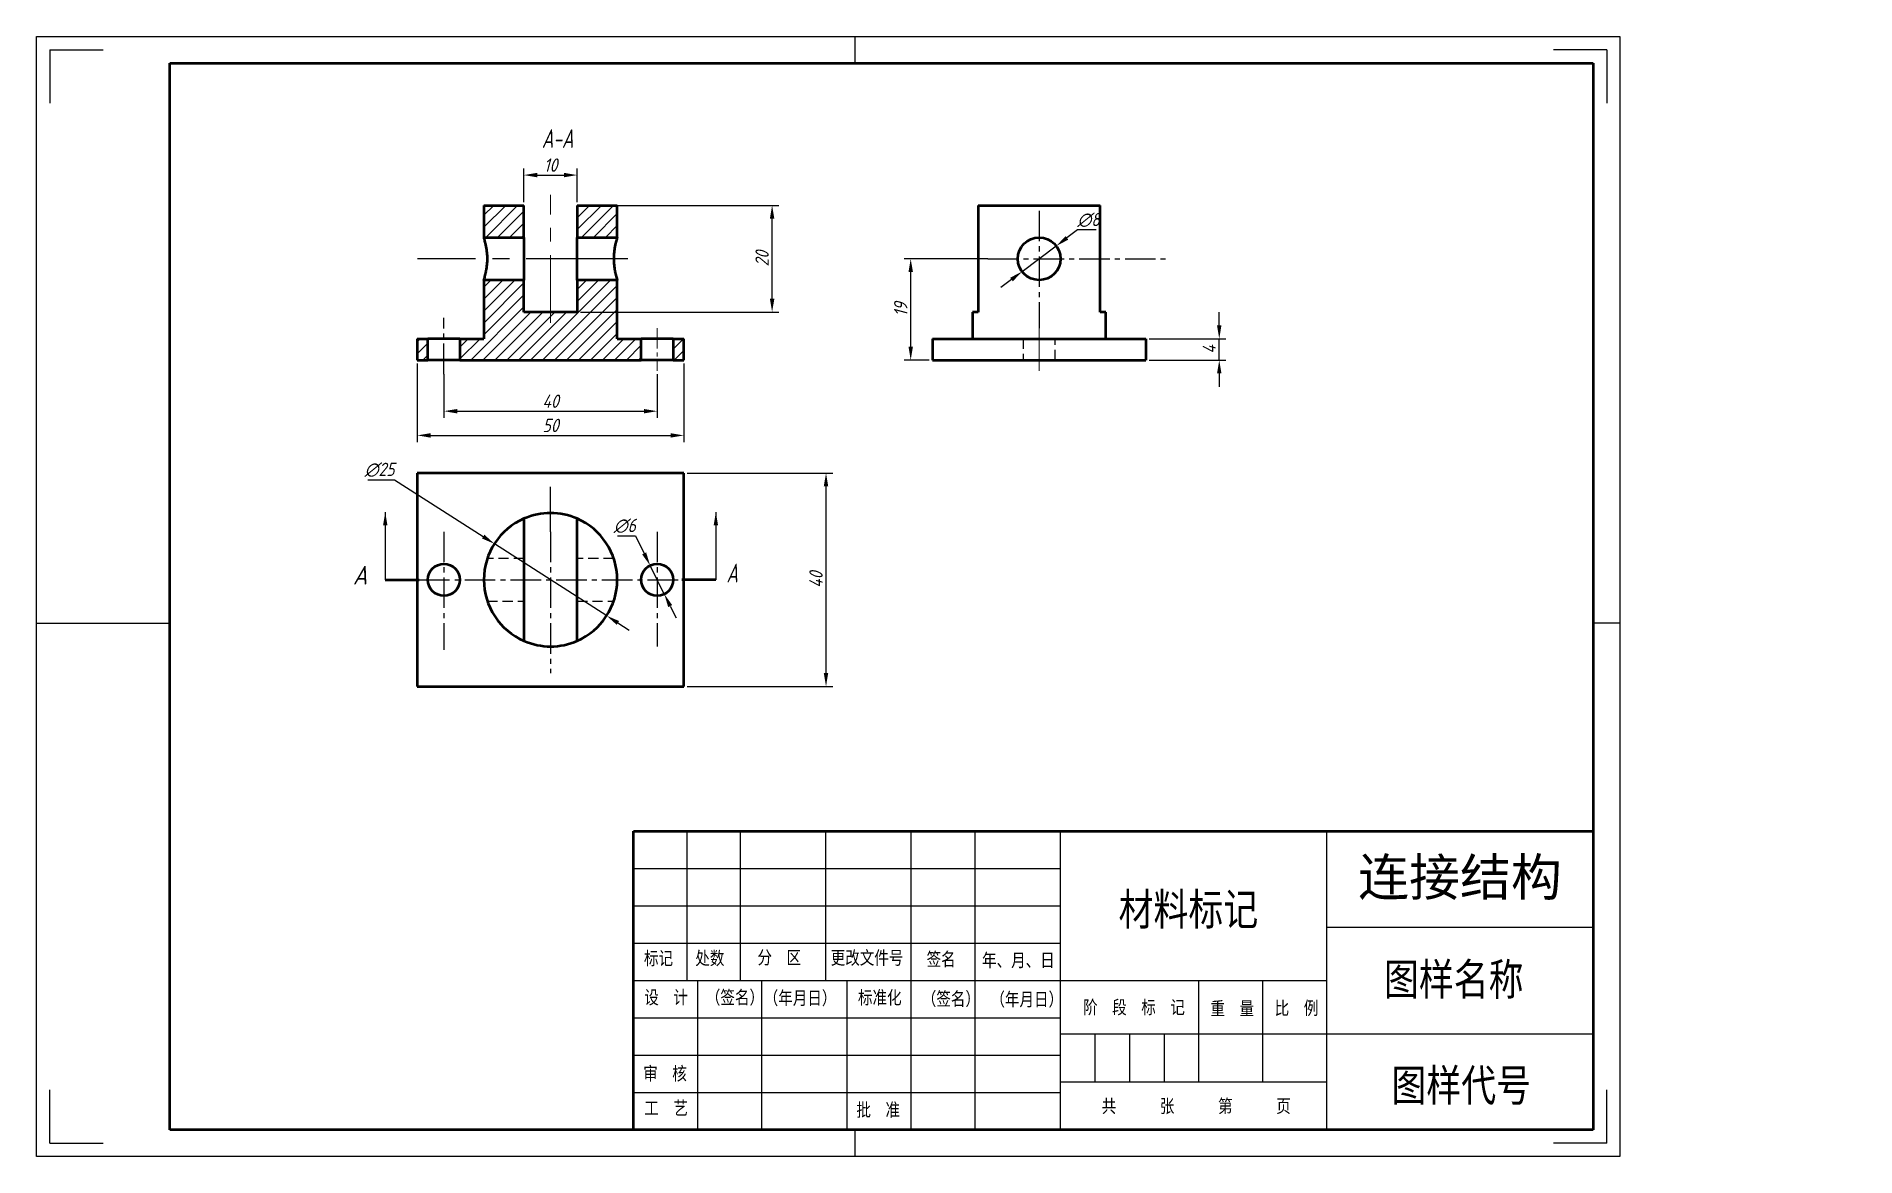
# Model space of a CAD drawing. Header units: millimetres. Extents: x 66 to 407, y 315 to 525.
import ezdxf

# ---------------------------------------------------------------- set-up
doc = ezdxf.new("R2010")
doc.units = ezdxf.units.MM
for name, pattern in [('CENTER2', [28.575, 19.05, -3.175, 3.175, -3.175]), ('CENTERX2', [20.32, 12.7, -2.54, 2.54, -2.54]), ('DASHED2', [9.525, 6.35, -3.175])]:
    doc.linetypes.add(name, pattern=pattern)
doc.layers.get('0').update_dxf_attribs({"lineweight": 50})
for name, color, linetype, lineweight in [('中心线', 1, 'CENTER2', 25), ('粗实线', 7, 'Continuous', 50), ('细实线', 7, 'Continuous', 25)]:
    doc.layers.add(name, color=color, linetype=linetype, lineweight=lineweight)
for name, color, linetype in [('图框', 7, 'Continuous'), ('标题栏', 7, 'Continuous'), ('虚线', 7, 'DASHED2')]:
    doc.layers.add(name, color=color, linetype=linetype)
doc.styles.add('3.5', font='gbeitc.shx', dxfattribs={"height": 3.5, "bigfont": 'gbcbig.shx'})
doc.styles.get("Standard").update_dxf_attribs({"font": 'gbeitc.shx', "height": 2.5, "bigfont": 'gbcbig.shx'})
doc.styles.add('工程字-35', font='gbeitc.shx', dxfattribs={"width": 0.8, "height": 3.5, "bigfont": 'gbcbig.shx'})
doc.dimstyles.new('ISO-35', dxfattribs={"dimtxt": 3.5, "dimasz": 2.5, "dimexe": 1.25, "dimexo": 0.625, "dimtad": 1, "dimtoh": 1, "dimdsep": 46, "dimtxsty": 'Standard', "dimcen": 2.5, "dimadec": 0, "dimazin": 0, "dimtfac": 1, "dimtmove": 0, "dimatfit": 3, "dimfxl": 1, "dimarcsym": 0})

# ---------------------------------------------------------------- blocks, each defined once
blk = doc.blocks.new('*D59')
at = {"layer": 'Defpoints', "color": 0}
for p in [(142.7, 462.29), (182.7, 462.29), (182.7, 454.71)]:
    blk.add_point(p, dxfattribs=at)
at = {"layer": '细实线', "color": 0, "lineweight": -2}
for p, q in [((142.7, 461.66), (142.7, 453.46)), ((182.7, 461.66), (182.7, 453.46)), ((145.2, 454.71), (180.2, 454.71))]:
    blk.add_line(p, q, dxfattribs=at)
at = {"layer": '细实线', "color": 0}
for points in [[(145.2, 455.12), (145.2, 454.29), (142.7, 454.71)], [(180.2, 455.12), (180.2, 454.29), (182.7, 454.71)]]:
    blk.add_solid(points, dxfattribs=at)
at = {"layer": '细实线', "color": 0, "insert": (162.7, 456.58), "char_height": 2.5, "attachment_point": 5}
blk.add_mtext('40', dxfattribs=at)
blk = doc.blocks.new('*D60')
at = {"layer": 'Defpoints', "color": 0}
for p in [(137.7, 464.29), (187.7, 464.29), (187.7, 450.17)]:
    blk.add_point(p, dxfattribs=at)
at = {"layer": '细实线', "color": 0, "lineweight": -2}
for p, q in [((137.7, 463.66), (137.7, 448.92)), ((187.7, 463.66), (187.7, 448.92)), ((140.2, 450.17), (185.2, 450.17))]:
    blk.add_line(p, q, dxfattribs=at)
at = {"layer": '细实线', "color": 0}
for points in [[(140.2, 450.58), (140.2, 449.75), (137.7, 450.17)], [(185.2, 450.58), (185.2, 449.75), (187.7, 450.17)]]:
    blk.add_solid(points, dxfattribs=at)
at = {"layer": '细实线', "color": 0, "insert": (162.7, 452.04), "char_height": 2.5, "attachment_point": 5}
blk.add_mtext('50', dxfattribs=at)
blk = doc.blocks.new('*D61')
at = {"layer": 'Defpoints', "color": 0}
for p in [(187.7, 443.11), (214.36, 443.11), (187.7, 403.11)]:
    blk.add_point(p, dxfattribs=at)
at = {"layer": '细实线', "color": 0, "lineweight": -2}
for p, q in [((188.32, 443.11), (215.61, 443.11)), ((214.36, 405.61), (214.36, 440.61)), ((188.32, 403.11), (215.61, 403.11))]:
    blk.add_line(p, q, dxfattribs=at)
at = {"layer": '细实线', "color": 0}
for points in [[(213.94, 440.61), (214.77, 440.61), (214.36, 443.11)], [(213.94, 405.61), (214.77, 405.61), (214.36, 403.11)]]:
    blk.add_solid(points, dxfattribs=at)
at = {"layer": '细实线', "color": 0, "insert": (212.48, 423.11), "char_height": 2.5, "attachment_point": 5, "rotation": 90}
blk.add_mtext('40', dxfattribs=at)
blk = doc.blocks.new('*D62')
at = {"layer": 'Defpoints', "color": 0}
for p in [(167.7, 493.29), (204.25, 493.29), (167.7, 473.29)]:
    blk.add_point(p, dxfattribs=at)
at = {"layer": '细实线', "color": 0, "lineweight": -2}
for p, q in [((168.32, 493.29), (205.5, 493.29)), ((204.25, 475.79), (204.25, 490.79)), ((168.32, 473.29), (205.5, 473.29))]:
    blk.add_line(p, q, dxfattribs=at)
at = {"layer": '细实线', "color": 0}
for points in [[(203.83, 490.79), (204.67, 490.79), (204.25, 493.29)], [(203.83, 475.79), (204.67, 475.79), (204.25, 473.29)]]:
    blk.add_solid(points, dxfattribs=at)
at = {"layer": '细实线', "color": 0, "insert": (202.37, 483.29), "char_height": 2.5, "attachment_point": 5, "rotation": 90}
blk.add_mtext('20', dxfattribs=at)
blk = doc.blocks.new('*D63')
at = {"layer": 'Defpoints', "color": 0}
for p in [(167.7, 498.97), (157.7, 493.29), (167.7, 493.29)]:
    blk.add_point(p, dxfattribs=at)
at = {"layer": '细实线', "color": 0, "lineweight": -2}
for p, q in [((157.7, 493.91), (157.7, 500.22)), ((160.2, 498.97), (165.2, 498.97)), ((167.7, 493.91), (167.7, 500.22))]:
    blk.add_line(p, q, dxfattribs=at)
at = {"layer": '细实线', "color": 0}
for points in [[(160.2, 499.39), (160.2, 498.55), (157.7, 498.97)], [(165.2, 499.39), (165.2, 498.55), (167.7, 498.97)]]:
    blk.add_solid(points, dxfattribs=at)
at = {"layer": '细实线', "color": 0, "insert": (162.7, 500.84), "char_height": 2.5, "attachment_point": 5}
blk.add_mtext('10', dxfattribs=at)
blk = doc.blocks.new('*D64')
at = {"layer": 'Defpoints', "color": 0}
for p in [(230.24, 483.29), (245.34, 483.29), (234.34, 464.29)]:
    blk.add_point(p, dxfattribs=at)
at = {"layer": '细实线', "color": 0, "lineweight": -2}
for p, q in [((244.72, 483.29), (228.99, 483.29)), ((230.24, 466.79), (230.24, 480.79)), ((233.72, 464.29), (228.99, 464.29))]:
    blk.add_line(p, q, dxfattribs=at)
at = {"layer": '细实线', "color": 0}
for points in [[(229.83, 480.79), (230.66, 480.79), (230.24, 483.29)], [(229.83, 466.79), (230.66, 466.79), (230.24, 464.29)]]:
    blk.add_solid(points, dxfattribs=at)
at = {"layer": '细实线', "color": 0, "insert": (228.37, 473.79), "char_height": 2.5, "attachment_point": 5, "rotation": 90}
blk.add_mtext('19', dxfattribs=at)
blk = doc.blocks.new('*D65')
at = {"layer": 'Defpoints', "color": 0}
for p in [(274.34, 468.29), (288.11, 468.29), (274.34, 464.29)]:
    blk.add_point(p, dxfattribs=at)
at = {"layer": '细实线', "color": 0, "lineweight": -2}
for p, q in [((288.11, 470.79), (288.11, 473.29)), ((274.97, 468.29), (289.36, 468.29)), ((288.11, 464.29), (288.11, 468.29)), ((274.97, 464.29), (289.36, 464.29)), ((288.11, 461.79), (288.11, 459.29))]:
    blk.add_line(p, q, dxfattribs=at)
at = {"layer": '细实线', "color": 0}
for points in [[(287.69, 470.79), (288.52, 470.79), (288.11, 468.29)], [(287.69, 461.79), (288.52, 461.79), (288.11, 464.29)]]:
    blk.add_solid(points, dxfattribs=at)
at = {"layer": '细实线', "color": 0, "insert": (286.23, 466.29), "char_height": 2.5, "attachment_point": 5, "rotation": 90}
blk.add_mtext('4', dxfattribs=at)
blk = doc.blocks.new('*D66')
at = {"layer": 'Defpoints', "color": 0}
for p in [(152.17, 429.85), (173.22, 416.36)]:
    blk.add_point(p, dxfattribs=at)
at = {"layer": '细实线', "color": 0, "lineweight": -2}
for p, q in [((128.44, 441.84), (133.44, 441.84)), ((133.44, 441.84), (150.06, 431.19)), ((173.22, 416.36), (152.17, 429.85)), ((175.33, 415.02), (177.43, 413.67))]:
    blk.add_line(p, q, dxfattribs=at)
at = {"layer": '细实线', "color": 0}
for points in [[(150.29, 431.55), (149.84, 430.84), (152.17, 429.85)], [(175.55, 415.37), (175.1, 414.66), (173.22, 416.36)]]:
    blk.add_solid(points, dxfattribs=at)
at = {"layer": '细实线', "color": 0, "insert": (130.63, 443.72), "char_height": 2.5, "attachment_point": 5}
blk.add_mtext('∅25', dxfattribs=at)
blk = doc.blocks.new('*D67')
at = {"layer": 'Defpoints', "color": 0}
for p in [(181.37, 425.79), (184.03, 420.42)]:
    blk.add_point(p, dxfattribs=at)
at = {"layer": '细实线', "color": 0, "lineweight": -2}
for p, q in [((175.23, 431.34), (178.62, 431.34)), ((178.62, 431.34), (180.26, 428.03)), ((184.03, 420.42), (181.37, 425.79)), ((185.14, 418.18), (186.25, 415.94))]:
    blk.add_line(p, q, dxfattribs=at)
at = {"layer": '细实线', "color": 0}
for points in [[(180.63, 428.22), (179.88, 427.85), (181.37, 425.79)], [(185.51, 418.36), (184.76, 417.99), (184.03, 420.42)]]:
    blk.add_solid(points, dxfattribs=at)
at = {"layer": '细实线', "color": 0, "insert": (176.62, 433.21), "char_height": 2.5, "attachment_point": 5}
blk.add_mtext('∅6', dxfattribs=at)
blk = doc.blocks.new('*D68')
at = {"layer": 'Defpoints', "color": 0}
for p in [(257.54, 485.69), (251.14, 480.89)]:
    blk.add_point(p, dxfattribs=at)
at = {"layer": '细实线', "color": 0, "lineweight": -2}
for p, q in [((261.54, 488.69), (259.54, 487.19)), ((265.03, 488.69), (261.54, 488.69)), ((251.14, 480.89), (257.54, 485.69)), ((249.14, 479.39), (247.14, 477.89))]:
    blk.add_line(p, q, dxfattribs=at)
at = {"layer": '细实线', "color": 0}
for points in [[(259.29, 487.52), (259.79, 486.85), (257.54, 485.69)], [(248.89, 479.72), (249.39, 479.05), (251.14, 480.89)]]:
    blk.add_solid(points, dxfattribs=at)
at = {"layer": '细实线', "color": 0, "insert": (263.6, 490.56), "char_height": 2.5, "attachment_point": 5}
blk.add_mtext('∅8', dxfattribs=at)

msp = doc.modelspace()

# ---------------------------------------------------------------- hatches: boundary and pattern name
at = {"layer": '细实线', "ltscale": 0.3}
h = msp.add_hatch(dxfattribs=at)
h.set_pattern_fill('ANSI31', color=256, scale=0.5, style=0)
h.paths.add_polyline_path([(157.696, 493.287), (150.196, 493.287), (150.196, 487.287), (157.696, 487.287)], flags=0)
h = msp.add_hatch(dxfattribs=at)
h.set_pattern_fill('ANSI31', color=256, scale=0.5, style=0)
h.paths.add_polyline_path([(175.196, 493.287), (167.696, 493.287), (167.696, 487.287), (175.196, 487.287)], flags=0)
h = msp.add_hatch(dxfattribs=at)
h.set_pattern_fill('ANSI31', color=256, scale=0.5, style=0)
h.paths.add_polyline_path([(167.696, 473.287), (157.696, 473.287), (157.696, 479.287), (150.196, 479.287), (150.196, 468.287), (145.696, 468.287), (145.696, 464.287), (179.696, 464.287), (179.696, 468.287), (175.196, 468.287), (175.196, 479.287), (167.696, 479.287)], flags=0)
h = msp.add_hatch(dxfattribs=at)
h.set_pattern_fill('ANSI31', color=256, scale=0.5, style=0)
h.paths.add_polyline_path([(139.696, 468.287), (137.696, 468.287), (137.696, 464.287), (139.696, 464.287)], flags=0)
h = msp.add_hatch(dxfattribs=at)
h.set_pattern_fill('ANSI31', color=256, scale=0.5, style=0)
h.paths.add_polyline_path([(185.696, 464.287), (187.696, 464.287), (187.696, 468.287), (185.696, 468.287)], flags=0)

# ---------------------------------------------------------------- linework, layer by layer
at = {"layer": '中心线', "linetype": 'CENTERX2', "lineweight": 18}
for p, q in [((162.696, 471.287), (162.696, 495.287)), ((177.196, 483.287), (165.696, 483.287))]:
    msp.add_line(p, q, dxfattribs=at)
at = {"layer": '中心线', "ltscale": 0.3}
for p, q in [((254.344, 492.287), (254.344, 470.287)), ((244.719, 483.287), (278.94, 483.287)), ((142.696, 461.662), (142.696, 472.233)), ((142.696, 432.105), (142.696, 409.993)), ((162.696, 432.105), (162.696, 405.6)), ((182.696, 432.105), (182.696, 410.564)), ((138.046, 423.105), (187.696, 423.105))]:
    msp.add_line(p, q, dxfattribs=at)
at = {"layer": '中心线'}
for p, q in [((177.196, 483.287), (137.712, 483.287)), ((162.696, 435.605), (162.696, 440.525)), ((162.696, 432.105), (162.696, 435.605))]:
    msp.add_line(p, q, dxfattribs=at)
at = {"layer": '中心线', "linetype": 'CENTERX2', "lineweight": 18, "ltscale": 0.3}
msp.add_line((182.696, 470.287), (182.696, 462.287), dxfattribs=at)
at = {"layer": '图框'}
for p, q in [((66.265, 524.968), (363.265, 524.968)), ((66.265, 314.968), (66.265, 524.968)), ((68.765, 522.468), (78.765, 522.468)), ((68.765, 522.468), (68.765, 512.468)), ((219.765, 524.968), (219.765, 519.968)), ((360.778, 522.473), (350.778, 522.473)), ((360.778, 522.473), (360.778, 512.473)), ((363.265, 524.968), (363.265, 314.968)), ((66.265, 414.968), (91.265, 414.968)), ((363.265, 414.968), (358.265, 414.968)), ((68.765, 317.468), (68.765, 327.468)), ((360.778, 317.463), (360.778, 327.463)), ((68.765, 317.468), (78.765, 317.468)), ((219.765, 319.968), (219.765, 314.968)), ((360.778, 317.463), (350.778, 317.463)), ((363.265, 314.968), (66.265, 314.968))]:
    msp.add_line(p, q, dxfattribs=at)
at = {"layer": '图框', "linetype": 'CENTERX2', "lineweight": 18}
msp.add_line((254.344, 462.287), (254.344, 470.287), dxfattribs=at)
at = {"layer": '标题栏'}
for p, q in [((188.265, 375.968), (188.265, 347.968)), ((198.265, 375.968), (198.265, 347.968)), ((214.265, 375.968), (214.265, 347.968)), ((230.265, 375.968), (230.265, 347.968)), ((242.265, 375.968), (242.265, 319.968)), ((258.265, 375.968), (258.265, 319.968)), ((308.265, 319.968), (308.265, 375.968)), ((358.265, 375.968), (358.265, 319.968)), ((178.265, 368.968), (258.265, 368.968)), ((178.265, 361.968), (258.265, 361.968)), ((178.265, 354.968), (258.265, 354.968)), ((308.265, 357.968), (358.265, 357.968)), ((178.265, 347.968), (308.265, 347.968)), ((190.265, 347.968), (190.265, 319.968)), ((202.265, 347.968), (202.265, 319.968)), ((218.265, 347.968), (218.265, 319.968)), ((230.265, 347.968), (230.265, 319.968)), ((284.265, 328.968), (284.265, 347.968)), ((296.265, 328.968), (296.265, 347.968)), ((178.265, 340.968), (258.265, 340.968)), ((258.265, 337.968), (308.265, 337.968)), ((264.765, 337.968), (264.765, 328.968)), ((271.265, 337.968), (271.265, 328.968)), ((277.765, 337.968), (277.765, 328.968)), ((308.265, 337.968), (358.265, 337.968)), ((178.265, 333.968), (258.265, 333.968)), ((258.265, 328.968), (308.265, 328.968)), ((178.265, 326.968), (258.265, 326.968)), ((358.265, 319.968), (178.265, 319.968))]:
    msp.add_line(p, q, dxfattribs=at)
at = {"layer": '粗实线'}
for p, q in [((91.265, 519.968), (358.265, 519.968)), ((91.265, 319.968), (91.265, 519.968)), ((358.265, 519.968), (358.265, 319.968)), ((150.196, 493.287), (150.196, 487.287)), ((150.196, 493.287), (157.696, 493.287)), ((157.696, 487.287), (157.696, 493.287)), ((167.696, 493.287), (175.196, 493.287)), ((167.696, 493.287), (167.696, 487.287)), ((175.196, 487.287), (175.196, 493.287)), ((242.888, 493.287), (242.888, 473.287)), ((242.888, 493.287), (265.801, 493.287)), ((265.801, 473.287), (265.801, 493.287)), ((150.196, 487.287), (157.696, 487.287)), ((157.696, 487.287), (157.696, 479.287)), ((167.696, 479.287), (167.696, 487.287)), ((167.696, 487.287), (175.196, 487.287)), ((157.696, 479.287), (150.196, 479.287)), ((150.196, 479.287), (150.196, 468.287)), ((157.696, 473.287), (157.696, 479.287)), ((175.196, 479.287), (167.696, 479.287)), ((167.696, 479.287), (167.696, 473.287)), ((175.196, 468.287), (175.196, 479.287)), ((167.696, 473.287), (157.696, 473.287)), ((241.844, 473.287), (241.844, 468.287)), ((242.888, 473.287), (241.844, 473.287)), ((266.844, 473.287), (265.801, 473.287)), ((266.844, 468.287), (266.844, 473.287)), ((137.696, 468.287), (139.696, 468.287)), ((137.696, 468.287), (137.696, 464.287)), ((139.696, 464.287), (139.696, 468.287)), ((145.696, 468.287), (139.696, 468.287)), ((145.696, 468.287), (145.696, 464.287)), ((145.696, 468.287), (150.196, 468.287)), ((175.196, 468.287), (179.696, 468.287)), ((179.696, 464.287), (179.696, 468.287)), ((185.696, 468.287), (179.696, 468.287)), ((185.696, 468.287), (185.696, 464.287)), ((185.696, 468.287), (187.696, 468.287)), ((187.696, 464.287), (187.696, 468.287)), ((234.344, 468.287), (274.344, 468.287)), ((234.344, 468.287), (234.344, 464.287)), ((274.344, 468.287), (274.344, 464.287)), ((137.696, 464.287), (139.696, 464.287)), ((145.696, 464.287), (139.696, 464.287)), ((145.696, 464.287), (179.696, 464.287)), ((185.696, 464.287), (179.696, 464.287)), ((185.696, 464.287), (187.696, 464.287)), ((234.344, 464.287), (274.344, 464.287)), ((137.696, 443.105), (137.696, 403.105)), ((187.696, 443.105), (137.696, 443.105)), ((187.696, 403.105), (187.696, 443.105)), ((157.696, 434.562), (157.696, 411.649)), ((167.696, 411.649), (167.696, 434.562)), ((131.696, 423.105), (138.046, 423.105)), ((193.696, 423.105), (187.346, 423.105)), ((137.696, 403.105), (187.696, 403.105)), ((178.265, 375.968), (358.265, 375.968)), ((178.265, 319.968), (178.265, 375.968)), ((358.265, 319.968), (91.265, 319.968))]:
    msp.add_line(p, q, dxfattribs=at)
for centre, radius in [((254.344, 483.287), 4), ((142.696, 423.105), 3), ((182.696, 423.105), 3)]:
    msp.add_circle(centre, radius, dxfattribs=at)
for start, end in [(113.57818, 246.42182), (66.42182, 113.57818), (293.57818, 66.42182), (246.42182, 293.57818)]:
    msp.add_arc((162.696, 423.105), 12.5, start, end, dxfattribs=at)
for points in [[(150.196, 479.287), (150.196, 479.287), (150.205, 479.312), (150.237, 479.415), (150.261, 479.493), (150.321, 479.694), (150.357, 479.818), (150.436, 480.11), (150.478, 480.275), (150.563, 480.642), (150.607, 480.846), (150.687, 481.279), (150.723, 481.508), (150.785, 481.991), (150.811, 482.246), (150.845, 482.76), (150.854, 483.022), (150.854, 483.554), (150.845, 483.816), (150.811, 484.329), (150.785, 484.584), (150.723, 485.068), (150.686, 485.297), (150.606, 485.73), (150.563, 485.934), (150.478, 486.3), (150.435, 486.465), (150.356, 486.757), (150.321, 486.88), (150.261, 487.08), (150.237, 487.158), (150.205, 487.261), (150.196, 487.287), (150.196, 487.287)], [(175.196, 487.287), (175.196, 487.287), (175.188, 487.261), (175.156, 487.158), (175.131, 487.08), (175.072, 486.879), (175.036, 486.755), (174.957, 486.463), (174.915, 486.298), (174.829, 485.931), (174.786, 485.727), (174.706, 485.294), (174.67, 485.065), (174.607, 484.582), (174.582, 484.327), (174.548, 483.813), (174.539, 483.551), (174.539, 483.019), (174.548, 482.757), (174.582, 482.244), (174.608, 481.989), (174.67, 481.505), (174.707, 481.276), (174.787, 480.843), (174.83, 480.639), (174.915, 480.273), (174.957, 480.108), (175.036, 479.816), (175.072, 479.693), (175.131, 479.493), (175.156, 479.415), (175.188, 479.312), (175.196, 479.287), (175.196, 479.287)]]:
    msp.add_open_spline(points, degree=3, knots=[0, 0, 0, 0, 0.0625, 0.0625, 0.125, 0.125, 0.1875, 0.1875, 0.25, 0.25, 0.3125, 0.3125, 0.375, 0.375, 0.4375, 0.4375, 0.5, 0.5, 0.5625, 0.5625, 0.625, 0.625, 0.6875, 0.6875, 0.75, 0.75, 0.8125, 0.8125, 0.875, 0.875, 0.9375, 0.9375, 1, 1, 1, 1], dxfattribs=at)
at = {"layer": '虚线', "ltscale": 0.3}
for p, q in [((251.344, 468.287), (251.344, 464.287)), ((257.344, 464.287), (257.344, 468.287)), ((157.696, 427.105), (150.854, 427.105)), ((174.539, 427.105), (167.696, 427.105)), ((150.849, 419.105), (157.696, 419.105)), ((167.696, 419.105), (174.54, 419.105))]:
    msp.add_line(p, q, dxfattribs=at)

# ---------------------------------------------------------------- texts
at = {"insert": (407.457, 505.805), "char_height": 2.5, "width": 70.09204, "attachment_point": 1}
msp.add_mtext('\\A1;', dxfattribs=at)
at = {"layer": '中心线', "insert": (333.265, 366.968), "char_height": 7, "width": 50, "attachment_point": 5}
msp.add_mtext('{\\fMicrosoft YaHei|b0|i0|c134|p34;\\C7;连接结构}', dxfattribs=at)
at = {"layer": '图框', "insert": (164.023, 507.573), "char_height": 3.5, "attachment_point": 2, "style": '工程字-35'}
msp.add_mtext('A-A', dxfattribs=at)
at = {"layer": '标题栏', "width": 93.01929, "attachment_point": 1, "style": '工程字-35'}
for s, insert, char_height in [('{\\fSimSun|b0|i0|c134|p2;材料标记}', (269.232, 364.33), 6), ('{\\fSimSun|b0|i0|c134|p2;标记}', (180.22, 353.409), 2.5), ('{\\fSimSun|b0|i0|c134|p2;处数}', (189.841, 353.424), 2.5), ('{\\fSimSun|b0|i0|c134|p2;分\u3000区}', (201.502, 353.548), 2.5), ('{\\fSimSun|b0|i0|c134|p2;更改文件号}', (215.237, 353.493), 2.5), ('{\\fSimSun|b0|i0|c134|p2;签名}', (233.221, 353.235), 2.5), ('{\\fSimSun|b0|i0|c134|p2;年、月、日}', (243.615, 353.041), 2.5), ('{\\fSimSun|b0|i0|c134|p2;图样名称}', (318.995, 351.204), 6), ('{\\fSimSun|b0|i0|c134|p2;设\u3000计}', (180.279, 346.068), 2.5), ('{\\fSimSun|b0|i0|c134|p2;（签名）}', (191.821, 346.068), 2.5), ('{\\fSimSun|b0|i0|c134|p2;\u3000（年月日）}', (199.946, 345.954), 2.5), ('{\\fSimSun|b0|i0|c134|p2;标准化}', (220.353, 346.053), 2.5), ('{\\fSimSun|b0|i0|c134|p2;（签名）}', (232.32, 345.805), 2.5), ('{\\fSimSun|b0|i0|c134|p2;（年月日）}', (245.188, 345.706), 2.5), ('{\\fSimSun|b0|i0|c134|p2;阶\u3000段\u3000标\u3000记}', (262.569, 344.221), 2.5), ('{\\fSimSun|b0|i0|c134|p2;重\u3000量}', (286.452, 343.992), 2.5), ('{\\fSimSun|b0|i0|c134|p2;比\u3000例}', (298.504, 344.062), 2.5), ('{\\fSimSun|b0|i0|c134|p2;审\u3000核}', (180.075, 331.799), 2.5), ('{\\fSimSun|b0|i0|c134|p2;图样代号}', (320.398, 331.328), 6), ('{\\fSimSun|b0|i0|c134|p2;工\u3000艺}', (180.279, 325.313), 2.5), ('{\\fSimSun|b0|i0|c134|p2;批\u3000准}', (220.047, 324.995), 2.5), ('{\\fSimSun|b0|i0|c134|p2;共\u3000\u3000\u3000张\u3000\u3000\u3000第\u3000\u3000\u3000页}', (266.062, 325.696), 2.5)]:
    msp.add_mtext(s, dxfattribs=dict(at, insert=insert, char_height=char_height))
at = {"layer": '粗实线', "char_height": 3.5, "attachment_point": 1}
for insert, style in [((125.622, 425.709), '3.5'), ((195.695, 426.115), '工程字-35')]:
    msp.add_mtext('A', dxfattribs=dict(at, insert=insert, style=style))

# ---------------------------------------------------------------- dimensions: what is measured, and where the dimension line sits
at = {"layer": '细实线'}
for base, p1, p2, picture, middle in [((167.696, 498.969), (157.696, 493.287), (167.696, 493.287), '*D63', (162.696, 500.844)), ((187.696, 450.166), (137.696, 464.287), (187.696, 464.287), '*D60', (162.696, 452.041)), ((182.696, 454.706), (142.696, 462.287), (182.696, 462.287), '*D59', (162.696, 456.581))]:
    dim = msp.add_linear_dim(base=base, p1=p1, p2=p2, dimstyle='ISO-35', dxfattribs=at)
    dim.commit()
    dim.dimension.update_dxf_attribs({"geometry": picture, "text_midpoint": middle})
for base, p1, p2, picture, middle in [((204.249, 493.287), (167.696, 473.287), (167.696, 493.287), '*D62', (202.374, 483.287)), ((230.243, 483.287), (234.344, 464.287), (245.344, 483.287), '*D64', (228.368, 473.787)), ((288.107, 468.287), (274.344, 464.287), (274.344, 468.287), '*D65', (286.232, 466.287)), ((214.357, 443.105), (187.696, 403.105), (187.696, 443.105), '*D61', (212.482, 423.105))]:
    dim = msp.add_linear_dim(base=base, p1=p1, p2=p2, angle=90, dimstyle='ISO-35', dxfattribs=at)
    dim.commit()
    dim.dimension.update_dxf_attribs({"geometry": picture, "text_midpoint": middle})
dim = msp.add_diameter_dim_2p(p1=(251.144, 480.886), p2=(257.544, 485.687), dimstyle='ISO-35', dxfattribs=at)
dim.commit()
dim.dimension.update_dxf_attribs({"geometry": '*D68', "text_midpoint": (263.601, 490.562)})
for p1, p2, picture, middle in [((173.223, 416.364), (152.17, 429.847), '*D66', (130.625, 441.843)), ((184.027, 420.417), (181.366, 425.794), '*D67', (176.615, 431.34))]:
    dim = msp.add_diameter_dim_2p(p1=p1, p2=p2, dimstyle='ISO-35', dxfattribs=at)
    dim.commit()
    dim.dimension.update_dxf_attribs({"geometry": picture, "text_midpoint": middle, "dimtype": 163})

# ---------------------------------------------------------------- leaders
for points in [[(131.696, 435.805), (131.696, 423.105)], [(193.696, 435.805), (193.696, 423.105)]]:
    msp.add_leader(points, dimstyle='ISO-35', override={"dimgap": 0.625, "dimtad": 0}, dxfattribs=at)

doc.saveas('drawing.dxf')
